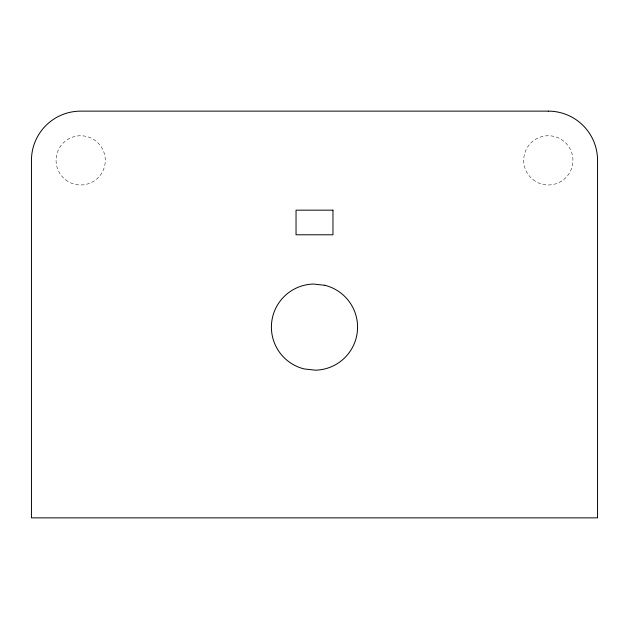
<?xml version="1.0" encoding="UTF-8"?>
<svg xmlns="http://www.w3.org/2000/svg" width="629" height="629" viewBox="0 0 629 629"><rect width="100%" height="100%" fill="white"/><g stroke="black" fill="none" stroke-linecap="round" stroke-linejoin="round"><path stroke-width="0.47" stroke-dasharray="3.15 2.36" d="M533.015 179.635A24.61 24.61 0 0 0 572.673 163.98A24.61 24.61 0 0 0 539.281 137.468A24.61 24.61 0 0 0 533.015 179.635M65.636 179.839A24.61 24.61 0 0 0 105.067 163.65A24.61 24.61 0 0 0 71.329 137.594A24.61 24.61 0 0 0 65.636 179.839"/><path stroke-width="0.94" d="M548.323 111.136L80.677 111.136A49.227 49.227 0 0 0 31.45 160.364L31.45 517.864L597.55 517.864L597.55 160.364A49.227 49.227 0 0 0 548.323 111.136M332.961 210.165L296.039 210.165L296.039 234.782L332.961 234.782L332.961 210.165M324.8 285.291L313.619 284.049A43.071 43.071 0 0 0 304.2 368.94L315.381 370.174A43.071 43.071 0 0 0 324.8 285.291"/></g></svg>
